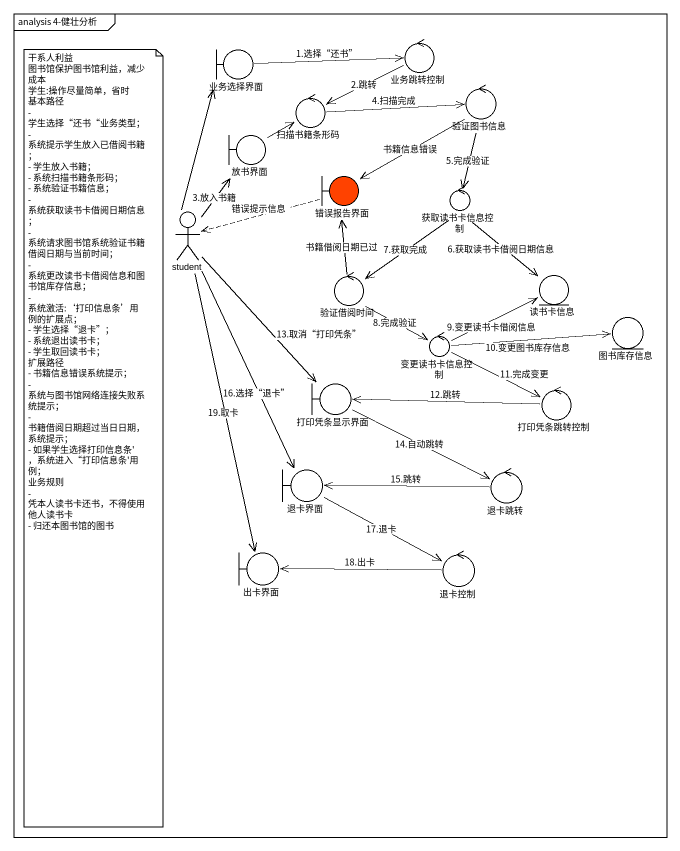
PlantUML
@startuml
mainframe analysis 4-健壮分析
boundary 业务选择界面
control 业务跳转控制
control 扫描书籍条形码
control 验证图书信息
boundary 放书界面
boundary 错误报告界面 #FF4200
control 获取读书卡信息控制
actor student
control 验证借阅时间
entity 读书卡信息
control 变更读书卡信息控制
entity 图书库存信息
boundary 打印凭条显示界面
control 打印凭条跳转控制
boundary 退卡界面
control 退卡跳转
boundary 出卡界面
control 退卡控制
业务选择界面 -right-> 业务跳转控制 : 1.选择“还书”
业务跳转控制 -left-> 扫描书籍条形码 : 2.跳转
扫描书籍条形码 -right-> 验证图书信息 : 4.扫描完成
验证图书信息 --> 错误报告界面 : 书籍信息错误
验证图书信息 --> 获取读书卡信息控制 : 5.完成验证
放书界面 -up-> 扫描书籍条形码
错误报告界面 .left.> student : 错误提示信息
获取读书卡信息控制 --> 验证借阅时间 : 7.获取完成
获取读书卡信息控制 --> 读书卡信息 : 6.获取读书卡借阅日期信息
student -up-> 业务选择界面
student -up-> 放书界面 : 3.放入书籍
student --> 打印凭条显示界面 : 13.取消“打印凭条”
student --> 退卡界面 : 16.选择“退卡”
student --> 出卡界面 : 19.取卡
验证借阅时间 -up-> 错误报告界面 : 书籍借阅日期已过
验证借阅时间 --> 变更读书卡信息控制 : 8.完成验证
变更读书卡信息控制 -right-> 读书卡信息 : 9.变更读书卡借阅信息
变更读书卡信息控制 -right-> 图书库存信息 : 10.变更图书库存信息
变更读书卡信息控制 -right-> 打印凭条跳转控制 : 11.完成变更
打印凭条显示界面 -right-> 退卡跳转 : 14.自动跳转
打印凭条跳转控制 -left-> 打印凭条显示界面 : 12.跳转
退卡界面 -right-> 退卡控制 : 17.退卡
退卡跳转 -left-> 退卡界面 : 15.跳转
退卡控制 -left-> 出卡界面 : 18.出卡
note as N1
  干系人利益
  图书馆保护图书馆利益，减少成本
  学生:操作尽量简单，省时
  基本路径
  - 学生选择“还书“业务类型；
  - 系统提示学生放入已借阅书籍；
  - 学生放入书籍；
  - 系统扫描书籍条形码；
  - 系统验证书籍信息；
  - 系统获取读书卡借阅日期信息；
  - 系统请求图书馆系统验证书籍借阅日期与当前时间；
  - 系统更改读书卡借阅信息和图书馆库存信息；
  - 系统激活:‘打印信息条’用例的扩展点；
  - 学生选择“退卡”；
  - 系统退出读书卡；
  - 学生取回读书卡；
  扩展路径
  - 书籍信息错误系统提示；
  - 系统与图书馆网络连接失败系统提示；
  - 书籍借阅日期超过当日日期，系统提示；
  - 如果学生选择打印信息条' ，系统进入“打印信息条'用例；
  业务规则
  - 凭本人读书卡还书，不得使用他人读书卡
  - 归还本图书馆的图书
end note
@enduml
